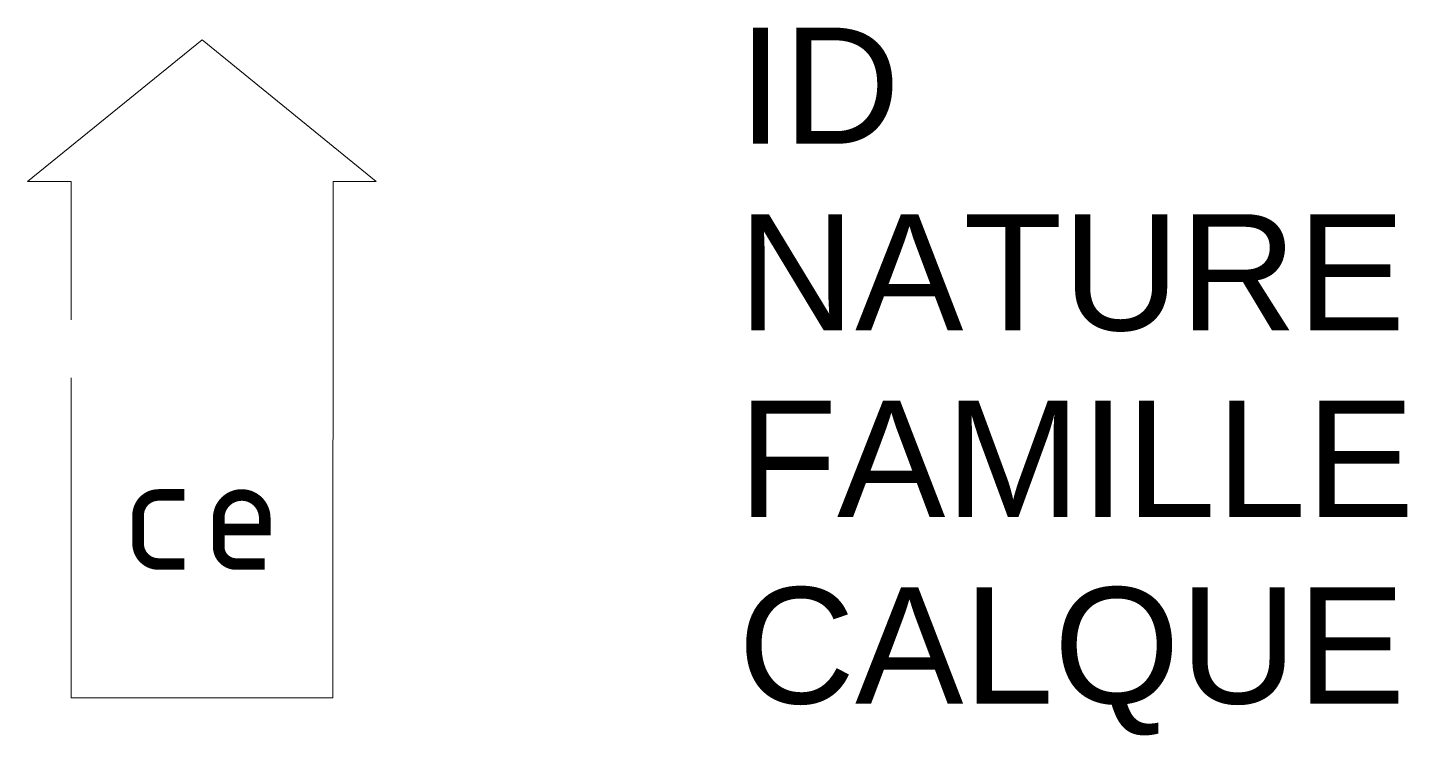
# Model space of a CAD drawing. Header units: metres. Extents: x -0.3 to 2.07, y -0.06 to 1.15.
import ezdxf

# ---------------------------------------------------------------- set-up
doc = ezdxf.new("R2010")
doc.units = ezdxf.units.M
doc.linetypes.add('Socle_Continu', pattern=[2.5, 2.5, 0])
doc.layers.add('EAUPO_SCI', color=140, linetype='Socle_Continu', lineweight=13)
doc.styles.add('Reseaux', font='arial.ttf')

msp = doc.modelspace()

# ---------------------------------------------------------------- linework, layer by layer
at = {"layer": 'EAUPO_SCI', "linetype": 'Socle_Continu', "flags": 128}
msp.add_lwpolyline([(-0.2252, 0), (0.2252, 0), (0.2255, 0.8893), (0.2996, 0.8893), (0, 1.133), (-0.3004, 0.8893), (-0.2255, 0.8893)], close=True, dxfattribs=at)
at = {"layer": 'EAUPO_SCI', "linetype": 'Socle_Continu', "const_width": 0.02, "flags": 128}
for points in [[(-0.0308, 0.3495), (-0.0752, 0.3495, 0.410969), (-0.1101, 0.3146), (-0.1101, 0.2652, 0.406349), (-0.0752, 0.2306), (-0.0308, 0.2306)], [(0.1078, 0.2306), (0.0584, 0.2306, -0.408864), (0.0286, 0.2602), (0.0286, 0.3099, -0.99952), (0.1078, 0.3099), (0.1078, 0.29), (0.0286, 0.29)]]:
    msp.add_lwpolyline(points, format="xyb", dxfattribs=at)

# ---------------------------------------------------------------- texts
at = {"layer": 'EAUPO_SCI', "linetype": 'Socle_Continu', "style": 'Reseaux', "flags": 9}
for tag, p, s in [('ID', (0.9223, 0.9543), 'AP_2005'), ('NATURE', (0.9223, 0.633), "Symbole cheminée d'équilibre"), ('FAMILLE', (0.9223, 0.3117), 'Eau potable'), ('CALQUE', (0.9223, -0.0096), 'EAUPO_SCI')]:
    msp.add_attdef(tag, p, s, height=0.2, dxfattribs=at)

doc.saveas('drawing.dxf')
